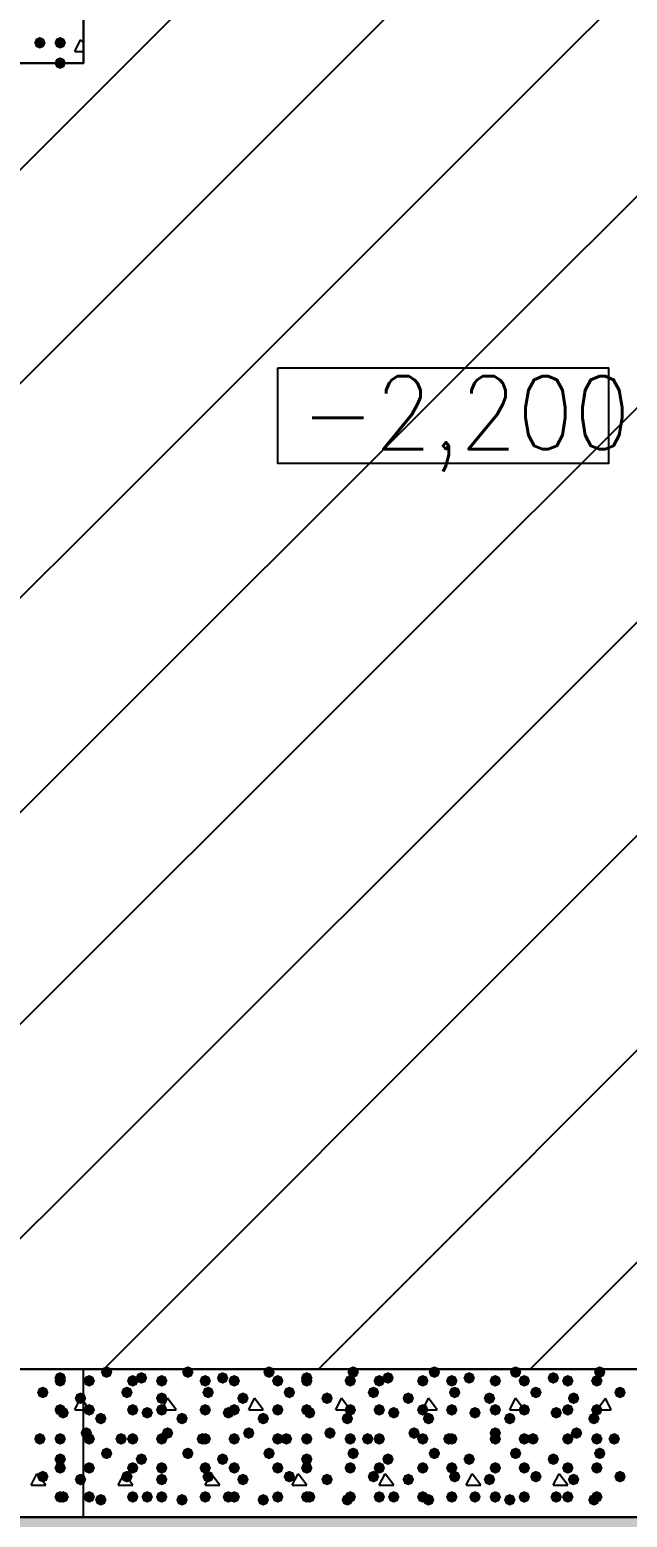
# Model space of a CAD drawing. Header units: millimetres. Extents: x 0 to 420, y 0 to 297.
# Drawn here: x 195.18 to 203.9, y 177.93 to 199.62 of the extents above; entities that cross this region are included whole.
import ezdxf

# ---------------------------------------------------------------- set-up
doc = ezdxf.new("R2010")
doc.units = ezdxf.units.MM
doc.layers.get('0').update_dxf_attribs({"linetype": 'CONTINUOUS'})
doc.styles.get("Standard").update_dxf_attribs({"font": 'STANDARD'})

msp = doc.modelspace()

# ---------------------------------------------------------------- hatches: boundary and pattern name
at = {"true_color": 0x000007}
for points in [[(195.410667, 199.432333), (195.385796, 199.372537), (195.326, 199.347667), (195.266204, 199.372537), (195.241333, 199.432333), (195.266204, 199.492129), (195.326, 199.517), (195.385796, 199.492129)], [(195.707, 199.432333), (195.682129, 199.372537), (195.622333, 199.347667), (195.562537, 199.372537), (195.537667, 199.432333), (195.562537, 199.492129), (195.622333, 199.517), (195.682129, 199.492129)], [(195.707, 199.136), (195.682129, 199.076204), (195.622333, 199.051333), (195.562537, 199.076204), (195.537667, 199.136), (195.562537, 199.195796), (195.622333, 199.220667), (195.682129, 199.195796)], [(195.707, 179.959), (195.682129, 179.899204), (195.622333, 179.874333), (195.562537, 179.899204), (195.537667, 179.959), (195.562537, 180.018796), (195.622333, 180.043667), (195.682129, 180.018796)], [(195.707, 179.916667), (195.682129, 179.856871), (195.622333, 179.832), (195.562537, 179.856871), (195.537667, 179.916667), (195.562537, 179.976462), (195.622333, 180.001333), (195.682129, 179.976463)], [(195.453, 179.747333), (195.428129, 179.687537), (195.368333, 179.662667), (195.308538, 179.687537), (195.283667, 179.747333), (195.308537, 179.807129), (195.368333, 179.832), (195.428129, 179.807129)], [(196.003333, 179.662667), (195.978462, 179.602871), (195.918667, 179.578), (195.858871, 179.602871), (195.834, 179.662667), (195.858871, 179.722462), (195.918667, 179.747333), (195.978462, 179.722463)], [(195.707, 179.493333), (195.682129, 179.433538), (195.622333, 179.408667), (195.562537, 179.433538), (195.537667, 179.493333), (195.562537, 179.553129), (195.622333, 179.578), (195.682129, 179.553129)], [(195.749333, 179.451), (195.724463, 179.391204), (195.664667, 179.366333), (195.604871, 179.391204), (195.58, 179.451), (195.604871, 179.510796), (195.664667, 179.535667), (195.724462, 179.510796)], [(195.410667, 179.07), (195.385796, 179.010204), (195.326, 178.985333), (195.266204, 179.010204), (195.241333, 179.07), (195.266204, 179.129796), (195.326, 179.154667), (195.385796, 179.129796)], [(195.707, 179.07), (195.682129, 179.010204), (195.622333, 178.985333), (195.562537, 179.010204), (195.537667, 179.07), (195.562537, 179.129796), (195.622333, 179.154667), (195.682129, 179.129796)], [(195.707, 178.773667), (195.682129, 178.713871), (195.622333, 178.689), (195.562537, 178.713871), (195.537667, 178.773667), (195.562537, 178.833462), (195.622333, 178.858333), (195.682129, 178.833463)], [(195.453, 178.519667), (195.428129, 178.459871), (195.368333, 178.435), (195.308538, 178.459871), (195.283667, 178.519667), (195.308537, 178.579462), (195.368333, 178.604333), (195.428129, 178.579463)], [(195.707, 178.646667), (195.682129, 178.586871), (195.622333, 178.562), (195.562537, 178.586871), (195.537667, 178.646667), (195.562537, 178.706462), (195.622333, 178.731333), (195.682129, 178.706463)], [(196.003333, 178.477333), (195.978462, 178.417537), (195.918667, 178.392667), (195.858871, 178.417537), (195.834, 178.477333), (195.858871, 178.537129), (195.918667, 178.562), (195.978462, 178.537129)], [(195.707, 178.223333), (195.682129, 178.163537), (195.622333, 178.138667), (195.562537, 178.163537), (195.537667, 178.223333), (195.562537, 178.283129), (195.622333, 178.308), (195.682129, 178.283129)], [(195.749333, 178.223333), (195.724463, 178.163537), (195.664667, 178.138667), (195.604871, 178.163537), (195.58, 178.223333), (195.604871, 178.283129), (195.664667, 178.308), (195.724462, 178.283129)]]:
    msp.add_hatch(color=0, dxfattribs=at).paths.add_polyline_path(points, flags=0)
at = {"true_color": 0x000008}
for points in [[(196.384333, 180.043667), (196.359463, 179.983871), (196.299667, 179.959), (196.239871, 179.983871), (196.215, 180.043667), (196.239871, 180.103462), (196.299667, 180.128333), (196.359462, 180.103463)], [(197.569667, 180.043667), (197.544796, 179.983871), (197.485, 179.959), (197.425204, 179.983871), (197.400333, 180.043667), (197.425204, 180.103462), (197.485, 180.128333), (197.544796, 180.103463)], [(198.755, 180.043667), (198.730129, 179.983871), (198.670333, 179.959), (198.610538, 179.983871), (198.585667, 180.043667), (198.610537, 180.103462), (198.670333, 180.128333), (198.730129, 180.103463)], [(199.982667, 180.043667), (199.957796, 179.983871), (199.898, 179.959), (199.838204, 179.983871), (199.813333, 180.043667), (199.838204, 180.103462), (199.898, 180.128333), (199.957796, 180.103463)], [(201.168, 180.043667), (201.143129, 179.983871), (201.083333, 179.959), (201.023538, 179.983871), (200.998667, 180.043667), (201.023537, 180.103462), (201.083333, 180.128333), (201.143129, 180.103463)], [(202.353333, 180.043667), (202.328463, 179.983871), (202.268667, 179.959), (202.208871, 179.983871), (202.184, 180.043667), (202.208871, 180.103462), (202.268667, 180.128333), (202.328462, 180.103463)], [(203.581, 180.043667), (203.556129, 179.983871), (203.496333, 179.959), (203.436538, 179.983871), (203.411667, 180.043667), (203.436537, 180.103462), (203.496333, 180.128333), (203.556129, 180.103463)], [(196.130333, 179.916667), (196.105462, 179.856871), (196.045667, 179.832), (195.985871, 179.856871), (195.961, 179.916667), (195.985871, 179.976462), (196.045667, 180.001333), (196.105462, 179.976463)], [(196.765333, 179.916667), (196.740462, 179.856871), (196.680667, 179.832), (196.620871, 179.856871), (196.596, 179.916667), (196.620871, 179.976462), (196.680667, 180.001333), (196.740462, 179.976463)], [(196.892333, 179.959), (196.867462, 179.899204), (196.807667, 179.874333), (196.747871, 179.899204), (196.723, 179.959), (196.747871, 180.018796), (196.807667, 180.043667), (196.867462, 180.018796)], [(197.188667, 179.916667), (197.163796, 179.856871), (197.104, 179.832), (197.044204, 179.856871), (197.019333, 179.916667), (197.044204, 179.976462), (197.104, 180.001333), (197.163796, 179.976463)], [(197.823667, 179.916667), (197.798796, 179.856871), (197.739, 179.832), (197.679204, 179.856871), (197.654333, 179.916667), (197.679204, 179.976462), (197.739, 180.001333), (197.798796, 179.976463)], [(198.077667, 179.959), (198.052796, 179.899204), (197.993, 179.874333), (197.933204, 179.899204), (197.908333, 179.959), (197.933204, 180.018796), (197.993, 180.043667), (198.052796, 180.018796)], [(198.247, 179.916667), (198.222129, 179.856871), (198.162333, 179.832), (198.102537, 179.856871), (198.077667, 179.916667), (198.102537, 179.976462), (198.162333, 180.001333), (198.222129, 179.976463)], [(198.882, 179.916667), (198.857129, 179.856871), (198.797333, 179.832), (198.737537, 179.856871), (198.712667, 179.916667), (198.737537, 179.976462), (198.797333, 180.001333), (198.857129, 179.976463)], [(199.305333, 179.959), (199.280462, 179.899204), (199.220667, 179.874333), (199.160871, 179.899204), (199.136, 179.959), (199.160871, 180.018796), (199.220667, 180.043667), (199.280462, 180.018796)], [(199.305333, 179.916667), (199.280462, 179.856871), (199.220667, 179.832), (199.160871, 179.856871), (199.136, 179.916667), (199.160871, 179.976462), (199.220667, 180.001333), (199.280462, 179.976463)], [(199.940333, 179.916667), (199.915462, 179.856871), (199.855667, 179.832), (199.795871, 179.856871), (199.771, 179.916667), (199.795871, 179.976462), (199.855667, 180.001333), (199.915462, 179.976463)], [(200.363667, 179.916667), (200.338796, 179.856871), (200.279, 179.832), (200.219204, 179.856871), (200.194333, 179.916667), (200.219204, 179.976462), (200.279, 180.001333), (200.338796, 179.976463)], [(200.490667, 179.959), (200.465796, 179.899204), (200.406, 179.874333), (200.346204, 179.899204), (200.321333, 179.959), (200.346204, 180.018796), (200.406, 180.043667), (200.465796, 180.018796)], [(200.998667, 179.916667), (200.973796, 179.856871), (200.914, 179.832), (200.854204, 179.856871), (200.829333, 179.916667), (200.854204, 179.976462), (200.914, 180.001333), (200.973796, 179.976463)], [(201.422, 179.916667), (201.397129, 179.856871), (201.337333, 179.832), (201.277537, 179.856871), (201.252667, 179.916667), (201.277537, 179.976462), (201.337333, 180.001333), (201.397129, 179.976463)], [(201.676, 179.959), (201.651129, 179.899204), (201.591333, 179.874333), (201.531538, 179.899204), (201.506667, 179.959), (201.531537, 180.018796), (201.591333, 180.043667), (201.651129, 180.018796)], [(202.057, 179.916667), (202.032129, 179.856871), (201.972333, 179.832), (201.912537, 179.856871), (201.887667, 179.916667), (201.912537, 179.976462), (201.972333, 180.001333), (202.032129, 179.976463)], [(202.480333, 179.916667), (202.455462, 179.856871), (202.395667, 179.832), (202.335871, 179.856871), (202.311, 179.916667), (202.335871, 179.976462), (202.395667, 180.001333), (202.455462, 179.976463)], [(202.903667, 179.959), (202.878796, 179.899204), (202.819, 179.874333), (202.759204, 179.899204), (202.734333, 179.959), (202.759204, 180.018796), (202.819, 180.043667), (202.878796, 180.018796)], [(203.115333, 179.916667), (203.090462, 179.856871), (203.030667, 179.832), (202.970871, 179.856871), (202.946, 179.916667), (202.970871, 179.976462), (203.030667, 180.001333), (203.090462, 179.976463)], [(203.538667, 179.916667), (203.513796, 179.856871), (203.454, 179.832), (203.394204, 179.856871), (203.369333, 179.916667), (203.394204, 179.976462), (203.454, 180.001333), (203.513796, 179.976463)], [(196.680667, 179.747333), (196.655796, 179.687537), (196.596, 179.662667), (196.536204, 179.687537), (196.511333, 179.747333), (196.536204, 179.807129), (196.596, 179.832), (196.655796, 179.807129)], [(197.188667, 179.662667), (197.163796, 179.602871), (197.104, 179.578), (197.044204, 179.602871), (197.019333, 179.662667), (197.044204, 179.722462), (197.104, 179.747333), (197.163796, 179.722463)], [(197.866, 179.747333), (197.841129, 179.687537), (197.781333, 179.662667), (197.721538, 179.687537), (197.696667, 179.747333), (197.721537, 179.807129), (197.781333, 179.832), (197.841129, 179.807129)], [(198.374, 179.662667), (198.349129, 179.602871), (198.289333, 179.578), (198.229537, 179.602871), (198.204667, 179.662667), (198.229537, 179.722462), (198.289333, 179.747333), (198.349129, 179.722463)], [(199.051333, 179.747333), (199.026462, 179.687537), (198.966667, 179.662667), (198.906871, 179.687537), (198.882, 179.747333), (198.906871, 179.807129), (198.966667, 179.832), (199.026462, 179.807129)], [(199.601667, 179.662667), (199.576796, 179.602871), (199.517, 179.578), (199.457204, 179.602871), (199.432333, 179.662667), (199.457204, 179.722462), (199.517, 179.747333), (199.576796, 179.722463)], [(200.279, 179.747333), (200.254129, 179.687537), (200.194333, 179.662667), (200.134538, 179.687537), (200.109667, 179.747333), (200.134537, 179.807129), (200.194333, 179.832), (200.254129, 179.807129)], [(200.787, 179.662667), (200.762129, 179.602871), (200.702333, 179.578), (200.642538, 179.602871), (200.617667, 179.662667), (200.642537, 179.722462), (200.702333, 179.747333), (200.762129, 179.722463)], [(201.464333, 179.747333), (201.439462, 179.687537), (201.379667, 179.662667), (201.319871, 179.687537), (201.295, 179.747333), (201.319871, 179.807129), (201.379667, 179.832), (201.439462, 179.807129)], [(201.972333, 179.662667), (201.947462, 179.602871), (201.887667, 179.578), (201.827871, 179.602871), (201.803, 179.662667), (201.827871, 179.722462), (201.887667, 179.747333), (201.947462, 179.722463)], [(202.649667, 179.747333), (202.624796, 179.687537), (202.565, 179.662667), (202.505204, 179.687537), (202.480333, 179.747333), (202.505204, 179.807129), (202.565, 179.832), (202.624796, 179.807129)], [(203.2, 179.662667), (203.175129, 179.602871), (203.115333, 179.578), (203.055538, 179.602871), (203.030667, 179.662667), (203.055537, 179.722462), (203.115333, 179.747333), (203.175129, 179.722463)], [(203.877333, 179.747333), (203.852463, 179.687537), (203.792667, 179.662667), (203.732871, 179.687537), (203.708, 179.747333), (203.732871, 179.807129), (203.792667, 179.832), (203.852462, 179.807129)], [(196.130333, 179.493333), (196.105462, 179.433538), (196.045667, 179.408667), (195.985871, 179.433538), (195.961, 179.493333), (195.985871, 179.553129), (196.045667, 179.578), (196.105462, 179.553129)], [(196.299667, 179.366333), (196.274796, 179.306537), (196.215, 179.281667), (196.155204, 179.306537), (196.130333, 179.366333), (196.155204, 179.426129), (196.215, 179.451), (196.274796, 179.426129)], [(196.765333, 179.493333), (196.740462, 179.433538), (196.680667, 179.408667), (196.620871, 179.433538), (196.596, 179.493333), (196.620871, 179.553129), (196.680667, 179.578), (196.740462, 179.553129)], [(196.977, 179.451), (196.952129, 179.391204), (196.892333, 179.366333), (196.832538, 179.391204), (196.807667, 179.451), (196.832537, 179.510796), (196.892333, 179.535667), (196.952129, 179.510796)], [(197.188667, 179.493333), (197.163796, 179.433538), (197.104, 179.408667), (197.044204, 179.433538), (197.019333, 179.493333), (197.044204, 179.553129), (197.104, 179.578), (197.163796, 179.553129)], [(197.485, 179.366333), (197.460129, 179.306537), (197.400333, 179.281667), (197.340538, 179.306537), (197.315667, 179.366333), (197.340537, 179.426129), (197.400333, 179.451), (197.460129, 179.426129)], [(197.823667, 179.493333), (197.798796, 179.433538), (197.739, 179.408667), (197.679204, 179.433538), (197.654333, 179.493333), (197.679204, 179.553129), (197.739, 179.578), (197.798796, 179.553129)], [(198.162333, 179.451), (198.137462, 179.391204), (198.077667, 179.366333), (198.017871, 179.391204), (197.993, 179.451), (198.017871, 179.510796), (198.077667, 179.535667), (198.137462, 179.510796)], [(198.247, 179.493333), (198.222129, 179.433538), (198.162333, 179.408667), (198.102537, 179.433538), (198.077667, 179.493333), (198.102537, 179.553129), (198.162333, 179.578), (198.222129, 179.553129)], [(198.670333, 179.366333), (198.645462, 179.306537), (198.585667, 179.281667), (198.525871, 179.306537), (198.501, 179.366333), (198.525871, 179.426129), (198.585667, 179.451), (198.645462, 179.426129)], [(198.882, 179.493333), (198.857129, 179.433538), (198.797333, 179.408667), (198.737537, 179.433538), (198.712667, 179.493333), (198.737537, 179.553129), (198.797333, 179.578), (198.857129, 179.553129)], [(199.305333, 179.493333), (199.280462, 179.433538), (199.220667, 179.408667), (199.160871, 179.433538), (199.136, 179.493333), (199.160871, 179.553129), (199.220667, 179.578), (199.280462, 179.553129)], [(199.347667, 179.451), (199.322796, 179.391204), (199.263, 179.366333), (199.203204, 179.391204), (199.178333, 179.451), (199.203204, 179.510796), (199.263, 179.535667), (199.322796, 179.510796)], [(199.898, 179.366333), (199.873129, 179.306537), (199.813333, 179.281667), (199.753537, 179.306537), (199.728667, 179.366333), (199.753537, 179.426129), (199.813333, 179.451), (199.873129, 179.426129)], [(199.940333, 179.493333), (199.915462, 179.433538), (199.855667, 179.408667), (199.795871, 179.433538), (199.771, 179.493333), (199.795871, 179.553129), (199.855667, 179.578), (199.915462, 179.553129)], [(200.363667, 179.493333), (200.338796, 179.433538), (200.279, 179.408667), (200.219204, 179.433538), (200.194333, 179.493333), (200.219204, 179.553129), (200.279, 179.578), (200.338796, 179.553129)], [(200.575333, 179.451), (200.550462, 179.391204), (200.490667, 179.366333), (200.430871, 179.391204), (200.406, 179.451), (200.430871, 179.510796), (200.490667, 179.535667), (200.550462, 179.510796)], [(200.998667, 179.493333), (200.973796, 179.433538), (200.914, 179.408667), (200.854204, 179.433538), (200.829333, 179.493333), (200.854204, 179.553129), (200.914, 179.578), (200.973796, 179.553129)], [(201.083333, 179.366333), (201.058462, 179.306537), (200.998667, 179.281667), (200.938871, 179.306537), (200.914, 179.366333), (200.938871, 179.426129), (200.998667, 179.451), (201.058462, 179.426129)], [(201.422, 179.493333), (201.397129, 179.433538), (201.337333, 179.408667), (201.277537, 179.433538), (201.252667, 179.493333), (201.277537, 179.553129), (201.337333, 179.578), (201.397129, 179.553129)], [(201.760667, 179.451), (201.735796, 179.391204), (201.676, 179.366333), (201.616204, 179.391204), (201.591333, 179.451), (201.616204, 179.510796), (201.676, 179.535667), (201.735796, 179.510796)], [(202.057, 179.493333), (202.032129, 179.433538), (201.972333, 179.408667), (201.912537, 179.433538), (201.887667, 179.493333), (201.912537, 179.553129), (201.972333, 179.578), (202.032129, 179.553129)], [(202.268667, 179.366333), (202.243796, 179.306537), (202.184, 179.281667), (202.124204, 179.306537), (202.099333, 179.366333), (202.124204, 179.426129), (202.184, 179.451), (202.243796, 179.426129)], [(202.480333, 179.493333), (202.455462, 179.433538), (202.395667, 179.408667), (202.335871, 179.433538), (202.311, 179.493333), (202.335871, 179.553129), (202.395667, 179.578), (202.455462, 179.553129)], [(202.946, 179.451), (202.921129, 179.391204), (202.861333, 179.366333), (202.801538, 179.391204), (202.776667, 179.451), (202.801537, 179.510796), (202.861333, 179.535667), (202.921129, 179.510796)], [(203.115333, 179.493333), (203.090462, 179.433538), (203.030667, 179.408667), (202.970871, 179.433538), (202.946, 179.493333), (202.970871, 179.553129), (203.030667, 179.578), (203.090462, 179.553129)], [(203.496333, 179.366333), (203.471462, 179.306537), (203.411667, 179.281667), (203.351871, 179.306537), (203.327, 179.366333), (203.351871, 179.426129), (203.411667, 179.451), (203.471462, 179.426129)], [(203.538667, 179.493333), (203.513796, 179.433538), (203.454, 179.408667), (203.394204, 179.433538), (203.369333, 179.493333), (203.394204, 179.553129), (203.454, 179.578), (203.513796, 179.553129)], [(196.088, 179.154667), (196.063129, 179.094871), (196.003333, 179.07), (195.943537, 179.094871), (195.918667, 179.154667), (195.943537, 179.214462), (196.003333, 179.239333), (196.063129, 179.214463)], [(197.273333, 179.154667), (197.248462, 179.094871), (197.188667, 179.07), (197.128871, 179.094871), (197.104, 179.154667), (197.128871, 179.214462), (197.188667, 179.239333), (197.248462, 179.214463)], [(198.458667, 179.154667), (198.433796, 179.094871), (198.374, 179.07), (198.314204, 179.094871), (198.289333, 179.154667), (198.314204, 179.214462), (198.374, 179.239333), (198.433796, 179.214463)], [(199.644, 179.154667), (199.619129, 179.094871), (199.559333, 179.07), (199.499538, 179.094871), (199.474667, 179.154667), (199.499537, 179.214462), (199.559333, 179.239333), (199.619129, 179.214463)], [(200.871667, 179.154667), (200.846796, 179.094871), (200.787, 179.07), (200.727204, 179.094871), (200.702333, 179.154667), (200.727204, 179.214462), (200.787, 179.239333), (200.846796, 179.214463)], [(202.057, 179.154667), (202.032129, 179.094871), (201.972333, 179.07), (201.912537, 179.094871), (201.887667, 179.154667), (201.912537, 179.214462), (201.972333, 179.239333), (202.032129, 179.214463)], [(203.242333, 179.154667), (203.217462, 179.094871), (203.157667, 179.07), (203.097871, 179.094871), (203.073, 179.154667), (203.097871, 179.214462), (203.157667, 179.239333), (203.217462, 179.214463)], [(196.130333, 179.07), (196.105462, 179.010204), (196.045667, 178.985333), (195.985871, 179.010204), (195.961, 179.07), (195.985871, 179.129796), (196.045667, 179.154667), (196.105462, 179.129796)], [(196.596, 179.07), (196.571129, 179.010204), (196.511333, 178.985333), (196.451538, 179.010204), (196.426667, 179.07), (196.451537, 179.129796), (196.511333, 179.154667), (196.571129, 179.129796)], [(196.765333, 179.07), (196.740462, 179.010204), (196.680667, 178.985333), (196.620871, 179.010204), (196.596, 179.07), (196.620871, 179.129796), (196.680667, 179.154667), (196.740462, 179.129796)], [(197.188667, 179.07), (197.163796, 179.010204), (197.104, 178.985333), (197.044204, 179.010204), (197.019333, 179.07), (197.044204, 179.129796), (197.104, 179.154667), (197.163796, 179.129796)], [(197.781333, 179.07), (197.756463, 179.010204), (197.696667, 178.985333), (197.636871, 179.010204), (197.612, 179.07), (197.636871, 179.129796), (197.696667, 179.154667), (197.756462, 179.129796)], [(197.823667, 179.07), (197.798796, 179.010204), (197.739, 178.985333), (197.679204, 179.010204), (197.654333, 179.07), (197.679204, 179.129796), (197.739, 179.154667), (197.798796, 179.129796)], [(198.247, 179.07), (198.222129, 179.010204), (198.162333, 178.985333), (198.102537, 179.010204), (198.077667, 179.07), (198.102537, 179.129796), (198.162333, 179.154667), (198.222129, 179.129796)], [(198.882, 179.07), (198.857129, 179.010204), (198.797333, 178.985333), (198.737537, 179.010204), (198.712667, 179.07), (198.737537, 179.129796), (198.797333, 179.154667), (198.857129, 179.129796)], [(199.009, 179.07), (198.984129, 179.010204), (198.924333, 178.985333), (198.864538, 179.010204), (198.839667, 179.07), (198.864537, 179.129796), (198.924333, 179.154667), (198.984129, 179.129796)], [(199.305333, 179.07), (199.280462, 179.010204), (199.220667, 178.985333), (199.160871, 179.010204), (199.136, 179.07), (199.160871, 179.129796), (199.220667, 179.154667), (199.280462, 179.129796)], [(199.940333, 179.07), (199.915462, 179.010204), (199.855667, 178.985333), (199.795871, 179.010204), (199.771, 179.07), (199.795871, 179.129796), (199.855667, 179.154667), (199.915462, 179.129796)], [(200.194333, 179.07), (200.169463, 179.010204), (200.109667, 178.985333), (200.049871, 179.010204), (200.025, 179.07), (200.049871, 179.129796), (200.109667, 179.154667), (200.169462, 179.129796)], [(200.363667, 179.07), (200.338796, 179.010204), (200.279, 178.985333), (200.219204, 179.010204), (200.194333, 179.07), (200.219204, 179.129796), (200.279, 179.154667), (200.338796, 179.129796)], [(200.998667, 179.07), (200.973796, 179.010204), (200.914, 178.985333), (200.854204, 179.010204), (200.829333, 179.07), (200.854204, 179.129796), (200.914, 179.154667), (200.973796, 179.129796)], [(201.379667, 179.07), (201.354796, 179.010204), (201.295, 178.985333), (201.235204, 179.010204), (201.210333, 179.07), (201.235204, 179.129796), (201.295, 179.154667), (201.354796, 179.129796)], [(201.422, 179.07), (201.397129, 179.010204), (201.337333, 178.985333), (201.277537, 179.010204), (201.252667, 179.07), (201.277537, 179.129796), (201.337333, 179.154667), (201.397129, 179.129796)], [(202.057, 179.07), (202.032129, 179.010204), (201.972333, 178.985333), (201.912537, 179.010204), (201.887667, 179.07), (201.912537, 179.129796), (201.972333, 179.154667), (202.032129, 179.129796)], [(202.480333, 179.07), (202.455462, 179.010204), (202.395667, 178.985333), (202.335871, 179.010204), (202.311, 179.07), (202.335871, 179.129796), (202.395667, 179.154667), (202.455462, 179.129796)], [(202.607333, 179.07), (202.582462, 179.010204), (202.522667, 178.985333), (202.462871, 179.010204), (202.438, 179.07), (202.462871, 179.129796), (202.522667, 179.154667), (202.582462, 179.129796)], [(203.115333, 179.07), (203.090462, 179.010204), (203.030667, 178.985333), (202.970871, 179.010204), (202.946, 179.07), (202.970871, 179.129796), (203.030667, 179.154667), (203.090462, 179.129796)], [(203.538667, 179.07), (203.513796, 179.010204), (203.454, 178.985333), (203.394204, 179.010204), (203.369333, 179.07), (203.394204, 179.129796), (203.454, 179.154667), (203.513796, 179.129796)], [(203.792667, 179.07), (203.767796, 179.010204), (203.708, 178.985333), (203.648204, 179.010204), (203.623333, 179.07), (203.648204, 179.129796), (203.708, 179.154667), (203.767796, 179.129796)], [(196.384333, 178.858333), (196.359463, 178.798537), (196.299667, 178.773667), (196.239871, 178.798537), (196.215, 178.858333), (196.239871, 178.918129), (196.299667, 178.943), (196.359462, 178.918129)], [(196.892333, 178.773667), (196.867462, 178.713871), (196.807667, 178.689), (196.747871, 178.713871), (196.723, 178.773667), (196.747871, 178.833462), (196.807667, 178.858333), (196.867462, 178.833463)], [(197.569667, 178.858333), (197.544796, 178.798537), (197.485, 178.773667), (197.425204, 178.798537), (197.400333, 178.858333), (197.425204, 178.918129), (197.485, 178.943), (197.544796, 178.918129)], [(198.077667, 178.773667), (198.052796, 178.713871), (197.993, 178.689), (197.933204, 178.713871), (197.908333, 178.773667), (197.933204, 178.833462), (197.993, 178.858333), (198.052796, 178.833463)], [(198.755, 178.858333), (198.730129, 178.798537), (198.670333, 178.773667), (198.610538, 178.798537), (198.585667, 178.858333), (198.610537, 178.918129), (198.670333, 178.943), (198.730129, 178.918129)], [(199.305333, 178.773667), (199.280462, 178.713871), (199.220667, 178.689), (199.160871, 178.713871), (199.136, 178.773667), (199.160871, 178.833462), (199.220667, 178.858333), (199.280462, 178.833463)], [(199.982667, 178.858333), (199.957796, 178.798537), (199.898, 178.773667), (199.838204, 178.798537), (199.813333, 178.858333), (199.838204, 178.918129), (199.898, 178.943), (199.957796, 178.918129)], [(200.490667, 178.773667), (200.465796, 178.713871), (200.406, 178.689), (200.346204, 178.713871), (200.321333, 178.773667), (200.346204, 178.833462), (200.406, 178.858333), (200.465796, 178.833463)], [(201.168, 178.858333), (201.143129, 178.798537), (201.083333, 178.773667), (201.023538, 178.798537), (200.998667, 178.858333), (201.023537, 178.918129), (201.083333, 178.943), (201.143129, 178.918129)], [(201.676, 178.773667), (201.651129, 178.713871), (201.591333, 178.689), (201.531538, 178.713871), (201.506667, 178.773667), (201.531537, 178.833462), (201.591333, 178.858333), (201.651129, 178.833463)], [(202.353333, 178.858333), (202.328463, 178.798537), (202.268667, 178.773667), (202.208871, 178.798537), (202.184, 178.858333), (202.208871, 178.918129), (202.268667, 178.943), (202.328462, 178.918129)], [(202.903667, 178.773667), (202.878796, 178.713871), (202.819, 178.689), (202.759204, 178.713871), (202.734333, 178.773667), (202.759204, 178.833462), (202.819, 178.858333), (202.878796, 178.833463)], [(203.581, 178.858333), (203.556129, 178.798537), (203.496333, 178.773667), (203.436538, 178.798537), (203.411667, 178.858333), (203.436537, 178.918129), (203.496333, 178.943), (203.556129, 178.918129)], [(196.130333, 178.646667), (196.105462, 178.586871), (196.045667, 178.562), (195.985871, 178.586871), (195.961, 178.646667), (195.985871, 178.706462), (196.045667, 178.731333), (196.105462, 178.706463)], [(196.680667, 178.519667), (196.655796, 178.459871), (196.596, 178.435), (196.536204, 178.459871), (196.511333, 178.519667), (196.536204, 178.579462), (196.596, 178.604333), (196.655796, 178.579463)], [(196.765333, 178.646667), (196.740462, 178.586871), (196.680667, 178.562), (196.620871, 178.586871), (196.596, 178.646667), (196.620871, 178.706462), (196.680667, 178.731333), (196.740462, 178.706463)], [(197.188667, 178.646667), (197.163796, 178.586871), (197.104, 178.562), (197.044204, 178.586871), (197.019333, 178.646667), (197.044204, 178.706462), (197.104, 178.731333), (197.163796, 178.706463)], [(197.188667, 178.477333), (197.163796, 178.417537), (197.104, 178.392667), (197.044204, 178.417537), (197.019333, 178.477333), (197.044204, 178.537129), (197.104, 178.562), (197.163796, 178.537129)], [(197.823667, 178.646667), (197.798796, 178.586871), (197.739, 178.562), (197.679204, 178.586871), (197.654333, 178.646667), (197.679204, 178.706462), (197.739, 178.731333), (197.798796, 178.706463)], [(197.866, 178.519667), (197.841129, 178.459871), (197.781333, 178.435), (197.721538, 178.459871), (197.696667, 178.519667), (197.721537, 178.579462), (197.781333, 178.604333), (197.841129, 178.579463)], [(198.247, 178.646667), (198.222129, 178.586871), (198.162333, 178.562), (198.102537, 178.586871), (198.077667, 178.646667), (198.102537, 178.706462), (198.162333, 178.731333), (198.222129, 178.706463)], [(198.374, 178.477333), (198.349129, 178.417537), (198.289333, 178.392667), (198.229537, 178.417537), (198.204667, 178.477333), (198.229537, 178.537129), (198.289333, 178.562), (198.349129, 178.537129)], [(198.882, 178.646667), (198.857129, 178.586871), (198.797333, 178.562), (198.737537, 178.586871), (198.712667, 178.646667), (198.737537, 178.706462), (198.797333, 178.731333), (198.857129, 178.706463)], [(199.051333, 178.519667), (199.026462, 178.459871), (198.966667, 178.435), (198.906871, 178.459871), (198.882, 178.519667), (198.906871, 178.579462), (198.966667, 178.604333), (199.026462, 178.579463)], [(199.305333, 178.646667), (199.280462, 178.586871), (199.220667, 178.562), (199.160871, 178.586871), (199.136, 178.646667), (199.160871, 178.706462), (199.220667, 178.731333), (199.280462, 178.706463)], [(199.601667, 178.477333), (199.576796, 178.417537), (199.517, 178.392667), (199.457204, 178.417537), (199.432333, 178.477333), (199.457204, 178.537129), (199.517, 178.562), (199.576796, 178.537129)], [(199.940333, 178.646667), (199.915462, 178.586871), (199.855667, 178.562), (199.795871, 178.586871), (199.771, 178.646667), (199.795871, 178.706462), (199.855667, 178.731333), (199.915462, 178.706463)], [(200.279, 178.519667), (200.254129, 178.459871), (200.194333, 178.435), (200.134538, 178.459871), (200.109667, 178.519667), (200.134537, 178.579462), (200.194333, 178.604333), (200.254129, 178.579463)], [(200.363667, 178.646667), (200.338796, 178.586871), (200.279, 178.562), (200.219204, 178.586871), (200.194333, 178.646667), (200.219204, 178.706462), (200.279, 178.731333), (200.338796, 178.706463)], [(200.787, 178.477333), (200.762129, 178.417537), (200.702333, 178.392667), (200.642538, 178.417537), (200.617667, 178.477333), (200.642537, 178.537129), (200.702333, 178.562), (200.762129, 178.537129)], [(200.998667, 178.646667), (200.973796, 178.586871), (200.914, 178.562), (200.854204, 178.586871), (200.829333, 178.646667), (200.854204, 178.706462), (200.914, 178.731333), (200.973796, 178.706463)], [(201.422, 178.646667), (201.397129, 178.586871), (201.337333, 178.562), (201.277537, 178.586871), (201.252667, 178.646667), (201.277537, 178.706462), (201.337333, 178.731333), (201.397129, 178.706463)], [(201.464333, 178.519667), (201.439462, 178.459871), (201.379667, 178.435), (201.319871, 178.459871), (201.295, 178.519667), (201.319871, 178.579462), (201.379667, 178.604333), (201.439462, 178.579463)], [(201.972333, 178.477333), (201.947462, 178.417537), (201.887667, 178.392667), (201.827871, 178.417537), (201.803, 178.477333), (201.827871, 178.537129), (201.887667, 178.562), (201.947462, 178.537129)], [(202.057, 178.646667), (202.032129, 178.586871), (201.972333, 178.562), (201.912537, 178.586871), (201.887667, 178.646667), (201.912537, 178.706462), (201.972333, 178.731333), (202.032129, 178.706463)], [(202.480333, 178.646667), (202.455462, 178.586871), (202.395667, 178.562), (202.335871, 178.586871), (202.311, 178.646667), (202.335871, 178.706462), (202.395667, 178.731333), (202.455462, 178.706463)], [(202.649667, 178.519667), (202.624796, 178.459871), (202.565, 178.435), (202.505204, 178.459871), (202.480333, 178.519667), (202.505204, 178.579462), (202.565, 178.604333), (202.624796, 178.579463)], [(203.115333, 178.646667), (203.090462, 178.586871), (203.030667, 178.562), (202.970871, 178.586871), (202.946, 178.646667), (202.970871, 178.706462), (203.030667, 178.731333), (203.090462, 178.706463)], [(203.2, 178.477333), (203.175129, 178.417537), (203.115333, 178.392667), (203.055538, 178.417537), (203.030667, 178.477333), (203.055537, 178.537129), (203.115333, 178.562), (203.175129, 178.537129)], [(203.538667, 178.646667), (203.513796, 178.586871), (203.454, 178.562), (203.394204, 178.586871), (203.369333, 178.646667), (203.394204, 178.706462), (203.454, 178.731333), (203.513796, 178.706463)], [(203.877333, 178.519667), (203.852463, 178.459871), (203.792667, 178.435), (203.732871, 178.459871), (203.708, 178.519667), (203.732871, 178.579462), (203.792667, 178.604333), (203.852462, 178.579463)], [(196.130333, 178.223333), (196.105462, 178.163537), (196.045667, 178.138667), (195.985871, 178.163537), (195.961, 178.223333), (195.985871, 178.283129), (196.045667, 178.308), (196.105462, 178.283129)], [(196.299667, 178.181), (196.274796, 178.121204), (196.215, 178.096333), (196.155204, 178.121204), (196.130333, 178.181), (196.155204, 178.240796), (196.215, 178.265667), (196.274796, 178.240796)], [(196.765333, 178.223333), (196.740462, 178.163537), (196.680667, 178.138667), (196.620871, 178.163537), (196.596, 178.223333), (196.620871, 178.283129), (196.680667, 178.308), (196.740462, 178.283129)], [(196.977, 178.223333), (196.952129, 178.163537), (196.892333, 178.138667), (196.832538, 178.163537), (196.807667, 178.223333), (196.832537, 178.283129), (196.892333, 178.308), (196.952129, 178.283129)], [(197.188667, 178.223333), (197.163796, 178.163537), (197.104, 178.138667), (197.044204, 178.163537), (197.019333, 178.223333), (197.044204, 178.283129), (197.104, 178.308), (197.163796, 178.283129)], [(197.485, 178.181), (197.460129, 178.121204), (197.400333, 178.096333), (197.340538, 178.121204), (197.315667, 178.181), (197.340537, 178.240796), (197.400333, 178.265667), (197.460129, 178.240796)], [(197.823667, 178.223333), (197.798796, 178.163537), (197.739, 178.138667), (197.679204, 178.163537), (197.654333, 178.223333), (197.679204, 178.283129), (197.739, 178.308), (197.798796, 178.283129)], [(198.162333, 178.223333), (198.137462, 178.163537), (198.077667, 178.138667), (198.017871, 178.163537), (197.993, 178.223333), (198.017871, 178.283129), (198.077667, 178.308), (198.137462, 178.283129)], [(198.247, 178.223333), (198.222129, 178.163537), (198.162333, 178.138667), (198.102537, 178.163537), (198.077667, 178.223333), (198.102537, 178.283129), (198.162333, 178.308), (198.222129, 178.283129)], [(198.670333, 178.181), (198.645462, 178.121204), (198.585667, 178.096333), (198.525871, 178.121204), (198.501, 178.181), (198.525871, 178.240796), (198.585667, 178.265667), (198.645462, 178.240796)], [(198.882, 178.223333), (198.857129, 178.163537), (198.797333, 178.138667), (198.737537, 178.163537), (198.712667, 178.223333), (198.737537, 178.283129), (198.797333, 178.308), (198.857129, 178.283129)], [(199.305333, 178.223333), (199.280462, 178.163537), (199.220667, 178.138667), (199.160871, 178.163537), (199.136, 178.223333), (199.160871, 178.283129), (199.220667, 178.308), (199.280462, 178.283129)], [(199.347667, 178.223333), (199.322796, 178.163537), (199.263, 178.138667), (199.203204, 178.163537), (199.178333, 178.223333), (199.203204, 178.283129), (199.263, 178.308), (199.322796, 178.283129)], [(199.898, 178.181), (199.873129, 178.121204), (199.813333, 178.096333), (199.753537, 178.121204), (199.728667, 178.181), (199.753537, 178.240796), (199.813333, 178.265667), (199.873129, 178.240796)], [(199.940333, 178.223333), (199.915462, 178.163537), (199.855667, 178.138667), (199.795871, 178.163537), (199.771, 178.223333), (199.795871, 178.283129), (199.855667, 178.308), (199.915462, 178.283129)], [(200.363667, 178.223333), (200.338796, 178.163537), (200.279, 178.138667), (200.219204, 178.163537), (200.194333, 178.223333), (200.219204, 178.283129), (200.279, 178.308), (200.338796, 178.283129)], [(200.575333, 178.223333), (200.550462, 178.163537), (200.490667, 178.138667), (200.430871, 178.163537), (200.406, 178.223333), (200.430871, 178.283129), (200.490667, 178.308), (200.550462, 178.283129)], [(200.998667, 178.223333), (200.973796, 178.163537), (200.914, 178.138667), (200.854204, 178.163537), (200.829333, 178.223333), (200.854204, 178.283129), (200.914, 178.308), (200.973796, 178.283129)], [(201.083333, 178.181), (201.058462, 178.121204), (200.998667, 178.096333), (200.938871, 178.121204), (200.914, 178.181), (200.938871, 178.240796), (200.998667, 178.265667), (201.058462, 178.240796)], [(201.422, 178.223333), (201.397129, 178.163537), (201.337333, 178.138667), (201.277537, 178.163537), (201.252667, 178.223333), (201.277537, 178.283129), (201.337333, 178.308), (201.397129, 178.283129)], [(201.760667, 178.223333), (201.735796, 178.163537), (201.676, 178.138667), (201.616204, 178.163537), (201.591333, 178.223333), (201.616204, 178.283129), (201.676, 178.308), (201.735796, 178.283129)], [(202.057, 178.223333), (202.032129, 178.163537), (201.972333, 178.138667), (201.912537, 178.163537), (201.887667, 178.223333), (201.912537, 178.283129), (201.972333, 178.308), (202.032129, 178.283129)], [(202.268667, 178.181), (202.243796, 178.121204), (202.184, 178.096333), (202.124204, 178.121204), (202.099333, 178.181), (202.124204, 178.240796), (202.184, 178.265667), (202.243796, 178.240796)], [(202.480333, 178.223333), (202.455462, 178.163537), (202.395667, 178.138667), (202.335871, 178.163537), (202.311, 178.223333), (202.335871, 178.283129), (202.395667, 178.308), (202.455462, 178.283129)], [(202.946, 178.223333), (202.921129, 178.163537), (202.861333, 178.138667), (202.801538, 178.163537), (202.776667, 178.223333), (202.801537, 178.283129), (202.861333, 178.308), (202.921129, 178.283129)], [(203.115333, 178.223333), (203.090462, 178.163537), (203.030667, 178.138667), (202.970871, 178.163537), (202.946, 178.223333), (202.970871, 178.283129), (203.030667, 178.308), (203.090462, 178.283129)], [(203.496333, 178.181), (203.471462, 178.121204), (203.411667, 178.096333), (203.351871, 178.121204), (203.327, 178.181), (203.351871, 178.240796), (203.411667, 178.265667), (203.471462, 178.240796)], [(203.538667, 178.223333), (203.513796, 178.163537), (203.454, 178.138667), (203.394204, 178.163537), (203.369333, 178.223333), (203.394204, 178.283129), (203.454, 178.308), (203.513796, 178.283129)]]:
    msp.add_hatch(color=0, dxfattribs=at).paths.add_polyline_path(points, flags=0)
h = msp.add_hatch(color=0, dxfattribs=at)
h.paths.add_polyline_path([(378.544667, 177.927), (32.469667, 177.927), (378.544667, 165.946667)], flags=0)
h.paths.add_polyline_path([(32.469667, 177.927), (378.544667, 165.946667), (32.469667, 165.946667)], flags=0)

# ---------------------------------------------------------------- linework, layer by layer
at = {"color": 0, "true_color": 0x000007}
for points in [[(31.369, 201.252667), (31.369, 177.927), (379.603, 177.927), (379.603, 201.252667), (217.17, 201.252667), (217.17, 222.461667), (193.844333, 222.461667), (193.844333, 201.252667)], [(31.369, 201.252667), (31.369, 177.927), (379.603, 177.927), (379.603, 201.252667), (217.17, 201.252667), (217.17, 222.461667), (193.844333, 222.461667), (193.844333, 201.252667)], [(33.528002, 199.135999), (195.961001, 199.135999), (195.961001, 220.344999), (215.053334, 220.344999), (215.053334, 199.135999), (377.486334, 199.135999), (377.486334, 180.085999), (33.528002, 180.085999)], [(193.844333, 201.252667), (193.844333, 199.136), (195.961, 199.136), (195.961, 201.252667)], [(198.797333, 194.691), (203.623333, 194.691), (203.623333, 193.294), (198.797333, 193.294)], [(193.844333, 180.086), (193.844333, 177.927), (195.961, 177.927), (195.961, 180.086)]]:
    msp.add_lwpolyline(points, close=True, dxfattribs=at)
at = {"color": 0, "true_color": 0x0000fd}
msp.add_lwpolyline([(33.528, 180.086), (377.486333, 180.086), (377.486333, 199.136), (215.053333, 199.136), (215.053333, 220.345), (195.961, 220.345), (195.961, 199.136), (33.528, 199.136)], close=True, dxfattribs=at)
at = {"color": 0, "true_color": 0x000002}
for points in [[(180.636333, 180.086), (215.053333, 214.460667)], [(183.769, 180.086), (215.053333, 211.328)], [(186.901667, 180.086), (215.053333, 208.195333)], [(189.992, 180.086), (215.053333, 205.105)], [(177.503667, 180.086), (199.39, 201.93)], [(193.124667, 180.086), (215.053333, 201.972333)], [(196.257333, 180.086), (215.307333, 199.136)], [(199.39, 180.086), (218.44, 199.136)], [(202.480333, 180.086), (221.572667, 199.136)]]:
    msp.add_lwpolyline(points, dxfattribs=at)
at = {"color": 0, "true_color": 0x000007}
for points in [[(195.834, 199.305333), (195.918667, 199.474667)], [(195.961, 199.432333), (195.918667, 199.474667)], [(195.834, 199.305333), (195.961, 199.305333)], [(215.053333, 180.086), (195.961, 180.086)], [(195.834, 179.493333), (195.918667, 179.662667)], [(195.961, 179.620333), (195.918667, 179.662667)], [(195.834, 179.493333), (195.961, 179.493333)], [(195.199, 178.392667), (195.283667, 178.562)], [(195.410667, 178.392667), (195.283667, 178.562)], [(195.199, 178.392667), (195.410667, 178.392667)], [(195.961, 177.927), (215.053333, 177.927)]]:
    msp.add_lwpolyline(points, dxfattribs=at)
at = {"color": 0, "true_color": 0x000008}
for points in [[(197.104, 179.493333), (197.188667, 179.662667)], [(197.315667, 179.493333), (197.188667, 179.662667)], [(198.374, 179.493333), (198.458667, 179.662667)], [(198.585667, 179.493333), (198.458667, 179.662667)], [(199.644, 179.493333), (199.728667, 179.662667)], [(199.855667, 179.493333), (199.728667, 179.662667)], [(200.914, 179.493333), (200.998667, 179.662667)], [(201.125667, 179.493333), (200.998667, 179.662667)], [(202.184, 179.493333), (202.268667, 179.662667)], [(202.395667, 179.493333), (202.268667, 179.662667)], [(203.454, 179.493333), (203.581, 179.662667)], [(203.665667, 179.493333), (203.581, 179.662667)], [(196.045667, 179.493333), (195.961, 179.620333)], [(195.961, 179.493333), (196.045667, 179.493333)], [(197.104, 179.493333), (197.315667, 179.493333)], [(198.374, 179.493333), (198.585667, 179.493333)], [(199.644, 179.493333), (199.855667, 179.493333)], [(200.914, 179.493333), (201.125667, 179.493333)], [(202.184, 179.493333), (202.395667, 179.493333)], [(203.454, 179.493333), (203.665667, 179.493333)], [(196.469, 178.392667), (196.553667, 178.562)], [(196.680667, 178.392667), (196.553667, 178.562)], [(197.739, 178.392667), (197.823667, 178.562)], [(197.950667, 178.392667), (197.823667, 178.562)], [(199.009, 178.392667), (199.093667, 178.562)], [(199.220667, 178.392667), (199.093667, 178.562)], [(200.279, 178.392667), (200.363667, 178.562)], [(200.490667, 178.392667), (200.363667, 178.562)], [(201.549, 178.392667), (201.633667, 178.562)], [(201.760667, 178.392667), (201.633667, 178.562)], [(202.819, 178.392667), (202.903667, 178.562)], [(203.030667, 178.392667), (202.903667, 178.562)], [(196.469, 178.392667), (196.680667, 178.392667)], [(197.739, 178.392667), (197.950667, 178.392667)], [(199.009, 178.392667), (199.220667, 178.392667)], [(200.279, 178.392667), (200.490667, 178.392667)], [(201.549, 178.392667), (201.760667, 178.392667)], [(202.819, 178.392667), (203.030667, 178.392667)]]:
    msp.add_lwpolyline(points, dxfattribs=at)
msp.add_lwpolyline([(378.544667, 177.927), (32.469667, 177.927), (378.544667, 165.946667)], close=True, dxfattribs=at)

# ---------------------------------------------------------------- texts
at = {"color": 0, "true_color": 0x000007, "insert": (199.135993, 194.568143), "char_height": 1.062478, "width": 4.19088554, "attachment_point": 1}
msp.add_mtext('-2,200', dxfattribs=at)

doc.saveas('drawing.dxf')
